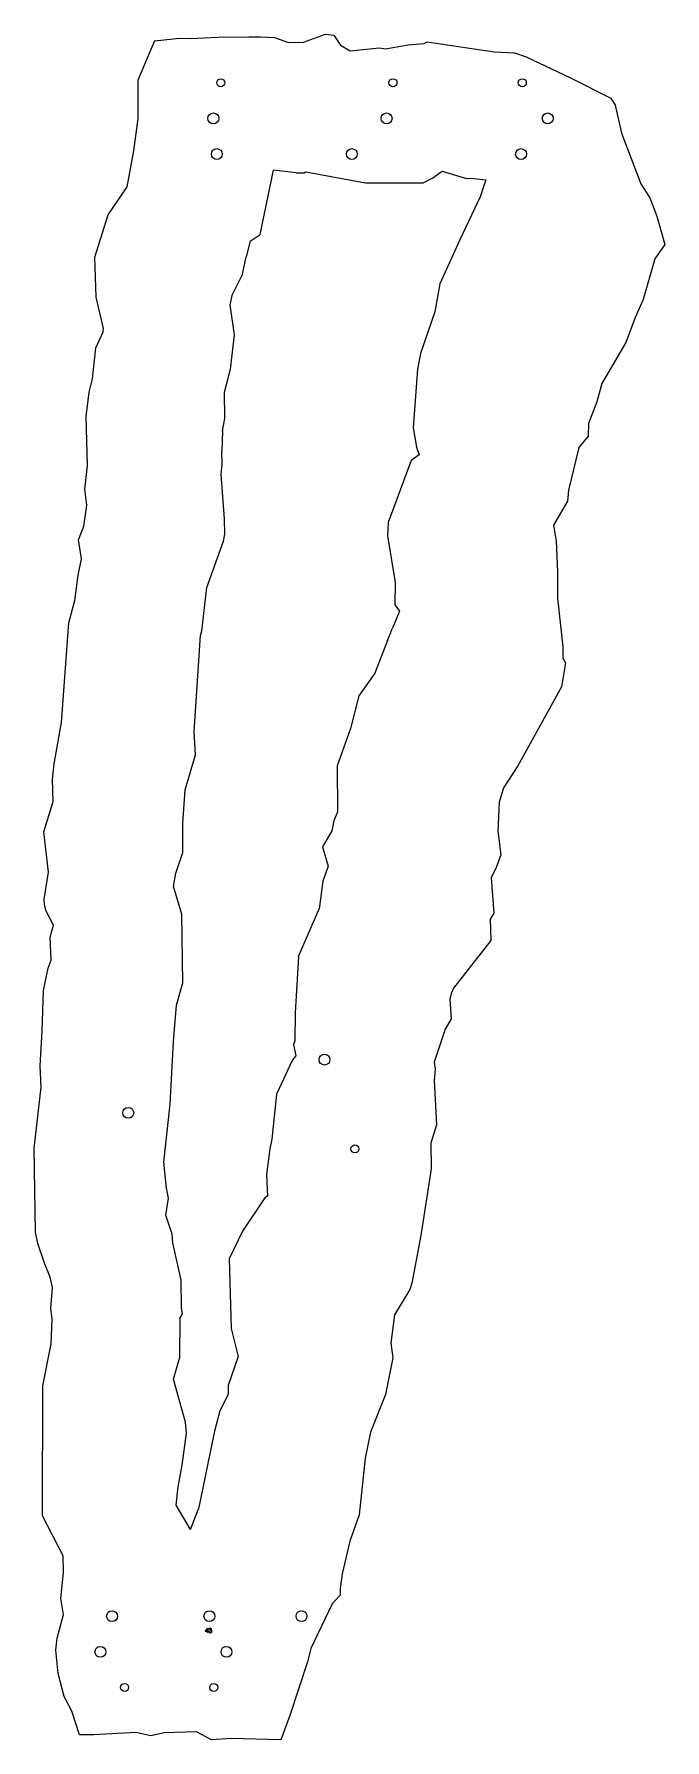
# Model space of a CAD drawing. Header units: millimetres. Extents: x 124 to 831, y 58 to 1971.
import ezdxf

# ---------------------------------------------------------------- set-up
doc = ezdxf.new("R2010")
doc.units = ezdxf.units.MM
doc.linetypes.add('SLD-Durchgehend', pattern=[0])

msp = doc.modelspace()

# ---------------------------------------------------------------- linework, layer by layer
at = {"color": 7, "linetype": 'SLD-Durchgehend', "lineweight": 25}
for p, q in [((425.4, 1961.9), (450.1, 1970.9)), ((450.1, 1970.9), (459.4, 1969.6)), ((258.6, 1963.5), (240.1, 1920.2)), ((258.6, 1963.5), (286.6, 1966.4)), ((286.6, 1966.4), (298.7, 1966)), ((298.7, 1966), (329.6, 1967.6)), ((329.6, 1967.6), (364.1, 1968)), ((364.1, 1968), (377.3, 1968)), ((377.3, 1968), (393.1, 1967.1)), ((393.1, 1967.1), (408.7, 1961.4)), ((408.7, 1961.4), (425.4, 1961.9)), ((459.4, 1969.6), (467, 1958.7)), ((467, 1958.7), (477.8, 1952.3)), ((477.8, 1952.3), (510.8, 1955.6)), ((510.8, 1955.6), (517.5, 1954.5)), ((517.5, 1954.5), (543, 1959.1)), ((543, 1959.1), (560.8, 1960.5)), ((560.8, 1960.5), (564.3, 1962.4)), ((564.3, 1962.4), (639.3, 1951.1)), ((639.3, 1951.1), (662.3, 1950)), ((662.3, 1950), (675.2, 1945.3)), ((675.2, 1945.3), (725.1, 1921.9)), ((240.1, 1876.4), (240.1, 1920.2)), ((725.1, 1921.9), (770.3, 1899.2)), ((770.3, 1899.2), (774.9, 1891.2)), ((235.5, 1840.1), (240.1, 1876.4)), ((774.9, 1891.2), (782.2, 1859.9)), ((782.2, 1859.9), (803.9, 1803.1)), ((227.9, 1799.5), (235.5, 1840.1)), ((376.8, 1746.2), (391.9, 1818.5)), ((416.9, 1815.3), (391.9, 1818.5)), ((206.7, 1768.4), (227.9, 1799.5)), ((416.9, 1815.3), (426.4, 1815.5)), ((426.4, 1815.5), (428.1, 1816.6)), ((428.1, 1816.6), (495.2, 1804.2)), ((495.2, 1804.2), (559.9, 1804.3)), ((559.9, 1804.3), (570.5, 1809.9)), ((570.5, 1809.9), (581.2, 1817.2)), ((581.2, 1817.2), (608.4, 1808.9)), ((608.4, 1808.9), (613.3, 1809.3)), ((613.3, 1809.3), (630, 1807.5)), ((630, 1807.5), (623.8, 1788.4)), ((803.9, 1803.1), (813.8, 1787.4)), ((623.8, 1788.4), (600.8, 1740.2)), ((813.8, 1787.4), (821.8, 1766.8)), ((191.6, 1720.8), (206.7, 1768.4)), ((821.8, 1766.8), (830.8, 1734.9)), ((365.9, 1738.6), (376.8, 1746.2)), ((365.9, 1738.6), (361.3, 1721.2)), ((600.8, 1740.2), (578.3, 1690.7)), ((830.8, 1734.9), (819.6, 1719)), ((193.2, 1675.9), (191.6, 1720.8)), ((357, 1701.6), (361.3, 1721.2)), ((819.6, 1719), (806.5, 1673.4)), ((357, 1701.6), (346, 1679.4)), ((578.3, 1690.7), (572.7, 1659.6)), ((201.3, 1640.7), (193.2, 1675.9)), ((343.3, 1667.1), (346, 1679.4)), ((348.1, 1633.6), (343.3, 1667.1)), ((806.5, 1673.4), (797.6, 1653.1)), ((572.7, 1659.6), (556.6, 1612.8)), ((797.6, 1653.1), (786.8, 1624.9)), ((192.9, 1619.2), (201, 1637)), ((201, 1637), (201.3, 1640.7)), ((343.9, 1595.1), (348.1, 1633.6)), ((189.1, 1584.3), (192.9, 1619.2)), ((556.6, 1612.8), (553.3, 1595.1)), ((786.8, 1624.9), (760, 1578.9)), ((336.9, 1569.4), (343.9, 1595.1)), ((553.3, 1595.1), (548.6, 1529.2)), ((181.8, 1541.9), (185.3, 1569.2)), ((185.3, 1569.2), (189.1, 1584.3)), ((337.2, 1539.7), (336.9, 1569.4)), ((760, 1578.9), (754.5, 1558.5)), ((754.5, 1558.5), (745.2, 1534.1)), ((183.2, 1487), (181.8, 1541.9)), ((334.7, 1525.8), (337.2, 1539.7)), ((745.2, 1534.1), (744.9, 1519.8)), ((334.7, 1525.8), (334, 1503.1)), ((548.6, 1529.2), (552.3, 1507.7)), ((744.9, 1519.8), (734.2, 1507.3)), ((334.3, 1488), (334, 1503.1)), ((555.2, 1499), (546.3, 1492.5)), ((552.3, 1507.7), (555.2, 1499)), ((734.2, 1507.3), (722.6, 1459.2)), ((180.5, 1460.4), (183.2, 1487)), ((333.3, 1477.4), (334.3, 1488)), ((336.9, 1427.3), (333.3, 1477.4)), ((546.3, 1492.5), (520.4, 1423.1)), ((182.6, 1442.7), (180.5, 1460.4)), ((722.6, 1459.2), (721.5, 1447.2)), ((179.1, 1418.9), (182.6, 1442.7)), ((721.5, 1447.2), (705.8, 1420)), ((173.3, 1403.5), (179.1, 1418.9)), ((337.3, 1409.9), (336.9, 1427.3)), ((520.4, 1423.1), (519.7, 1408.3)), ((705.8, 1420), (708.9, 1402.3)), ((176.7, 1382.2), (173.3, 1403.5)), ((317.3, 1350.1), (336, 1402)), ((336, 1402), (337.3, 1409.9)), ((519.7, 1408.3), (528.4, 1355.7)), ((708.9, 1402.3), (710.2, 1367.8)), ((173, 1364), (176.7, 1382.2)), ((169.1, 1335.5), (173, 1364)), ((710.2, 1367.8), (710.2, 1338.2)), ((311.7, 1301.5), (317.3, 1350.1)), ((528.4, 1355.7), (528, 1330.8)), ((162.4, 1310.7), (169.1, 1335.5)), ((533.1, 1323.8), (525.5, 1304.4)), ((528, 1330.8), (533.1, 1323.8)), ((710.2, 1338.2), (716.2, 1283.8)), ((154.1, 1198.9), (162.4, 1310.7)), ((310.2, 1296.5), (311.7, 1301.5)), ((519.7, 1290.6), (525.5, 1304.4)), ((302.9, 1188.7), (310.2, 1296.5)), ((519.7, 1290.6), (505.5, 1254.1)), ((716.2, 1283.8), (716.2, 1270.8)), ((719.3, 1265.6), (714.8, 1238.6)), ((716.2, 1270.8), (719.3, 1265.6)), ((505.5, 1254.1), (487.6, 1228.6)), ((487.6, 1228.6), (478.1, 1192.2)), ((714.8, 1238.6), (666, 1150)), ((146, 1152.4), (154.1, 1198.9)), ((304.3, 1162.4), (302.9, 1188.7)), ((478.1, 1192.2), (463.4, 1150.3)), ((144.1, 1134.8), (146, 1152.4)), ((292.8, 1123.3), (304.3, 1162.4)), ((463.4, 1150.3), (463.7, 1098.7)), ((666, 1150), (649.8, 1125.6)), ((144.9, 1110), (144.1, 1134.8)), ((134.3, 1076.3), (144.9, 1110)), ((290.3, 1085.8), (292.8, 1123.3)), ((649.8, 1125.6), (644.8, 1109.5)), ((463.7, 1098.7), (459.6, 1088.3)), ((644.8, 1109.5), (643.4, 1077)), ((139.7, 1031), (134.3, 1076.3)), ((290.3, 1052.8), (290.3, 1085.8)), ((457.4, 1077.1), (446.9, 1059.2)), ((459.6, 1088.3), (457.4, 1077.1)), ((643.4, 1077), (646.8, 1050.4)), ((282.4, 1029.8), (290.3, 1052.8)), ((446.9, 1059.2), (453.3, 1037.6)), ((453.3, 1037.6), (447.2, 1020.9)), ((641.5, 1036.2), (635.9, 1024.5)), ((646.8, 1050.4), (641.5, 1036.2)), ((134.8, 1000.5), (139.7, 1031)), ((279.7, 1014.7), (282.4, 1029.8)), ((289.3, 983.9), (279.7, 1014.7)), ((447.2, 1020.9), (443, 989.8)), ((635.9, 1024.5), (639, 984.7)), ((135, 994.8), (134.8, 1000.5)), ((136.6, 987.8), (135, 994.8)), ((145.2, 971.6), (136.6, 987.8)), ((290.1, 906.8), (289.3, 983.9)), ((420.1, 936.1), (443, 989.8)), ((639, 984.7), (634.7, 978.2)), ((634.7, 978.2), (635.7, 954.3)), ((141.5, 958.1), (145.2, 971.6)), ((142.5, 932), (141.5, 958.1)), ((635.7, 954.3), (593.9, 900.9)), ((134.1, 898.1), (139.2, 923.2)), ((139.2, 923.2), (142.5, 932)), ((420.1, 936.1), (416.3, 873)), ((283, 881.5), (290.1, 906.8)), ((593.9, 900.9), (591.3, 894.8)), ((132.7, 852.6), (134.1, 898.1)), ((279.8, 840.9), (283, 881.5)), ((591.3, 894.8), (589.6, 888.4)), ((589.6, 888.4), (591, 866.2)), ((416.3, 873), (415.8, 841.8)), ((591, 866.2), (584.4, 854.7)), ((130.4, 813.6), (132.7, 852.6)), ((584.4, 854.7), (572.2, 817.7)), ((276.2, 770.6), (279.8, 840.9)), ((416.8, 824.7), (413.2, 820.3)), ((415.8, 841.8), (414.4, 837.5)), ((414.4, 837.5), (416.8, 824.7)), ((131.4, 789.6), (130.4, 813.6)), ((413.2, 820.3), (395.4, 781.8)), ((573.1, 809.8), (572.1, 797.1)), ((572.2, 817.7), (573.1, 809.8)), ((123.5, 720.8), (131.4, 789.6)), ((572.1, 797.1), (574.7, 747.6)), ((269, 705.6), (276.2, 770.6)), ((395.4, 781.8), (390.2, 731.3)), ((574.7, 747.6), (568.5, 726.7)), ((390.2, 731.3), (387.7, 720.6)), ((125.2, 627), (123.5, 720.8)), ((387.7, 720.6), (383.9, 691.7)), ((568.5, 726.7), (568.7, 698)), ((271.9, 676.3), (269, 705.6)), ((383.9, 691.7), (385.2, 667.4)), ((568.7, 698), (557, 623.2)), ((274.2, 665.1), (271.9, 676.3)), ((271.1, 646.3), (274.2, 665.1)), ((382.2, 665.5), (357.1, 628.3)), ((385.2, 667.4), (382.2, 665.5)), ((278.4, 624.8), (271.1, 646.3)), ((127.6, 614.5), (125.2, 627)), ((135.2, 592.3), (127.6, 614.5)), ((279.1, 614.9), (278.4, 624.8)), ((288.5, 573.3), (279.1, 614.9)), ((357.1, 628.3), (342.1, 597.2)), ((557, 623.2), (547.1, 569.9)), ((342.1, 597.2), (344.3, 519.1)), ((141.6, 576.5), (135.2, 592.3)), ((144.1, 565), (141.6, 576.5)), ((142.3, 541.4), (144.1, 565)), ((288.8, 542.4), (288.5, 573.3)), ((544.7, 562.6), (527.7, 534.4)), ((547.1, 569.9), (544.7, 562.6)), ((143.6, 529.4), (142.3, 541.4)), ((289.8, 535.6), (288.8, 542.4)), ((142.5, 501.6), (143.6, 529.4)), ((286.8, 486.7), (287.4, 531)), ((287.4, 531), (289.8, 535.6)), ((344.3, 519.1), (352.2, 487.6)), ((527.7, 534.4), (523.5, 502.5)), ((133.4, 454.5), (142.5, 501.6)), ((523.5, 502.5), (525.8, 486.1)), ((279.7, 462.1), (286.8, 486.7)), ((352.2, 487.6), (341.2, 454.9)), ((525.8, 486.1), (517.6, 445.1)), ((293.1, 413.8), (279.7, 462.1)), ((132.9, 308.9), (133.4, 454.5)), ((341.1, 445.1), (331.8, 426.8)), ((341.2, 454.9), (341.1, 445.1)), ((517.6, 445.1), (500.7, 402.6)), ((331.8, 426.8), (325.7, 404)), ((294.2, 401.4), (293.1, 413.8)), ((325.7, 404), (307.9, 316.8)), ((500.7, 402.6), (494.8, 373.4)), ((289.7, 365.5), (294.2, 401.4)), ((285.2, 341.2), (289.7, 365.5)), ((494.8, 373.4), (487.8, 309.8)), ((282.9, 320.9), (285.2, 341.2)), ((156.2, 263.9), (132.9, 308.9)), ((298.7, 293.6), (282.9, 320.9)), ((298.7, 293.6), (307.9, 316.8)), ((487.8, 309.8), (477.4, 280.4)), ((477.4, 280.4), (468.8, 243.8)), ((156.4, 245.4), (156.2, 263.9)), ((153.6, 216.1), (156.4, 245.4)), ((468.8, 243.8), (466.5, 227.2)), ((156.6, 198.1), (153.6, 216.1)), ((466.8, 219.7), (457.7, 210.3)), ((466.5, 227.2), (466.8, 219.7)), ((149.5, 171.8), (156.6, 198.1)), ((457.7, 210.3), (433.7, 160.1)), ((148, 158.3), (149.5, 171.8)), ((150.4, 131.8), (148, 158.3)), ((433.7, 160.1), (430, 145)), ((430, 145), (410.1, 84.8)), ((157.2, 106.3), (150.4, 131.8)), ((165.7, 89.6), (157.2, 106.3)), ((174.4, 63), (165.7, 89.6)), ((410.1, 84.8), (400, 57.6)), ((190.3, 63), (174.4, 63)), ((237.4, 65.8), (190.3, 63)), ((254.5, 62.2), (237.4, 65.8)), ((269.2, 65.4), (254.5, 62.2)), ((305.5, 66.7), (269.2, 65.4)), ((322.5, 57.5), (305.5, 66.7)), ((344.4, 59.2), (322.5, 57.5)), ((400, 57.6), (344.4, 59.2))]:
    msp.add_line(p, q, dxfattribs=at)
at = {"color": 2, "linetype": 'SLD-Durchgehend', "lineweight": 25, "true_color": 0xffff00}
for p, q in [((315.5, 179), (318.2, 182.9)), ((317.9, 179), (315.5, 179)), ((317.9, 181.6), (316.4, 179.5)), ((316.4, 179.5), (317.9, 179.5)), ((317.9, 179.5), (317.9, 181.6)), ((317.9, 177.8), (317.9, 179)), ((318.3, 177.8), (317.9, 177.8)), ((318.2, 182.9), (318.3, 182.9)), ((318.3, 182.9), (318.3, 179.5)), ((318.3, 179.5), (318.9, 179.5)), ((318.3, 179), (318.3, 177.8)), ((318.9, 179), (318.3, 179)), ((318.9, 179.5), (318.9, 179)), ((319.4, 179.1), (319.8, 179.1)), ((320, 181.6), (319.5, 181.6)), ((320.8, 180.3), (320.8, 180.8))]:
    msp.add_line(p, q, dxfattribs=at)
at = {"color": 2, "linetype": 'SLD-Durchgehend', "lineweight": 25, "true_color": 0xffff00, "flags": 128}
for points in [[(319.8, 179.1), (320, 178.7), (320.2, 178.5)], [(320.2, 178.5), (320.6, 178.2), (321, 178.2)], [(320.8, 180.8), (321.6, 181), (321.9, 181.2), (322, 181.4), (322, 181.6)], [(322.3, 179.2), (322.3, 179.5), (322.2, 179.7), (321.8, 180.1), (320.8, 180.3)], [(322, 181.6), (321.9, 182), (321.6, 182.3), (321, 182.4)], [(321.9, 180.6), (322.2, 180.4), (322.5, 180.2)], [(322.5, 180.2), (322.7, 179.7), (322.7, 179.3)]]:
    msp.add_lwpolyline(points, dxfattribs=at)
at = {"color": 7, "linetype": 'SLD-Durchgehend', "lineweight": 25}
for centre, radius in [((332.8, 1916.4), 4.5), ((525.9, 1916.4), 4.5), ((670.9, 1916.4), 4.5), ((324.5, 1876.4), 6.12), ((518.7, 1876.4), 6.13), ((699.4, 1876.4), 6.12), ((328.4, 1836.4), 6.12), ((479.8, 1836.4), 6.12), ((669.5, 1836.4), 6.12), ((449.1, 820.6), 6.12), ((229.1, 760.9), 6.12), ((483.2, 720.5), 4.5), ((210.9, 196.3), 6.12), ((320.1, 196.3), 6.12), ((423.3, 196.3), 6.12), ((197.9, 156.3), 6.12), ((339.2, 156.3), 6.12), ((225, 116.3), 4.5), ((325, 116.3), 4.5)]:
    msp.add_circle(centre, radius, dxfattribs=at)
at = {"color": 2, "linetype": 'SLD-Durchgehend', "lineweight": 25, "true_color": 0xffff00}
for centre, radius, start, end in [((321, 179.3), 1.64, 185.8326, 271.2086), ((321, 181.4), 1.51, 90.0685, 171.4129), ((321, 181.3), 1.07, 88.8961, 163.7827), ((321.1, 181.5), 1.38, 3.4177, 93.2713), ((321.1, 179.3), 1.66, 267.488, 358.5314), ((321.2, 179.3), 1.15, 263.7268, 355.7156), ((321.3, 181.6), 1.17, 300.1095, 0.7257)]:
    msp.add_arc(centre, radius, start, end, dxfattribs=at)

doc.saveas('drawing.dxf')
